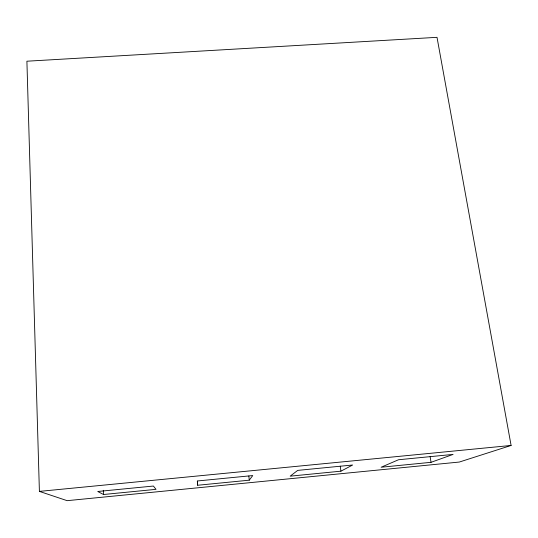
<?xml version="1.0" encoding="UTF-8"?>
<svg xmlns="http://www.w3.org/2000/svg" width="538" height="538" viewBox="0 0 538 538"><rect width="100%" height="100%" fill="white"/><g stroke="black" fill="none" stroke-linecap="round" stroke-linejoin="round"><path stroke-width="0.81" d="M249.249 480.185L252.752 475.558L197.473 480.965L197.648 485.256L249.249 480.185L248.845 476.002M340.904 471.18L352.639 465.014L297.722 470.387L290.177 476.164L340.904 471.18L340.272 466.184M431.012 462.324L453.07 454.415L398.524 459.748L381.139 467.226L431.012 462.324L430.118 456.52M511.1 445.451L459.317 462.048L67.142 500.67L39.402 491.389L26.9 61.211L437.011 37.33L511.1 445.451L39.402 491.389M103.511 494.503L156.007 489.345L153.397 486.043L97.761 491.49L103.511 494.503L103.303 490.313M197.311 481.073L197.648 485.256"/></g></svg>
